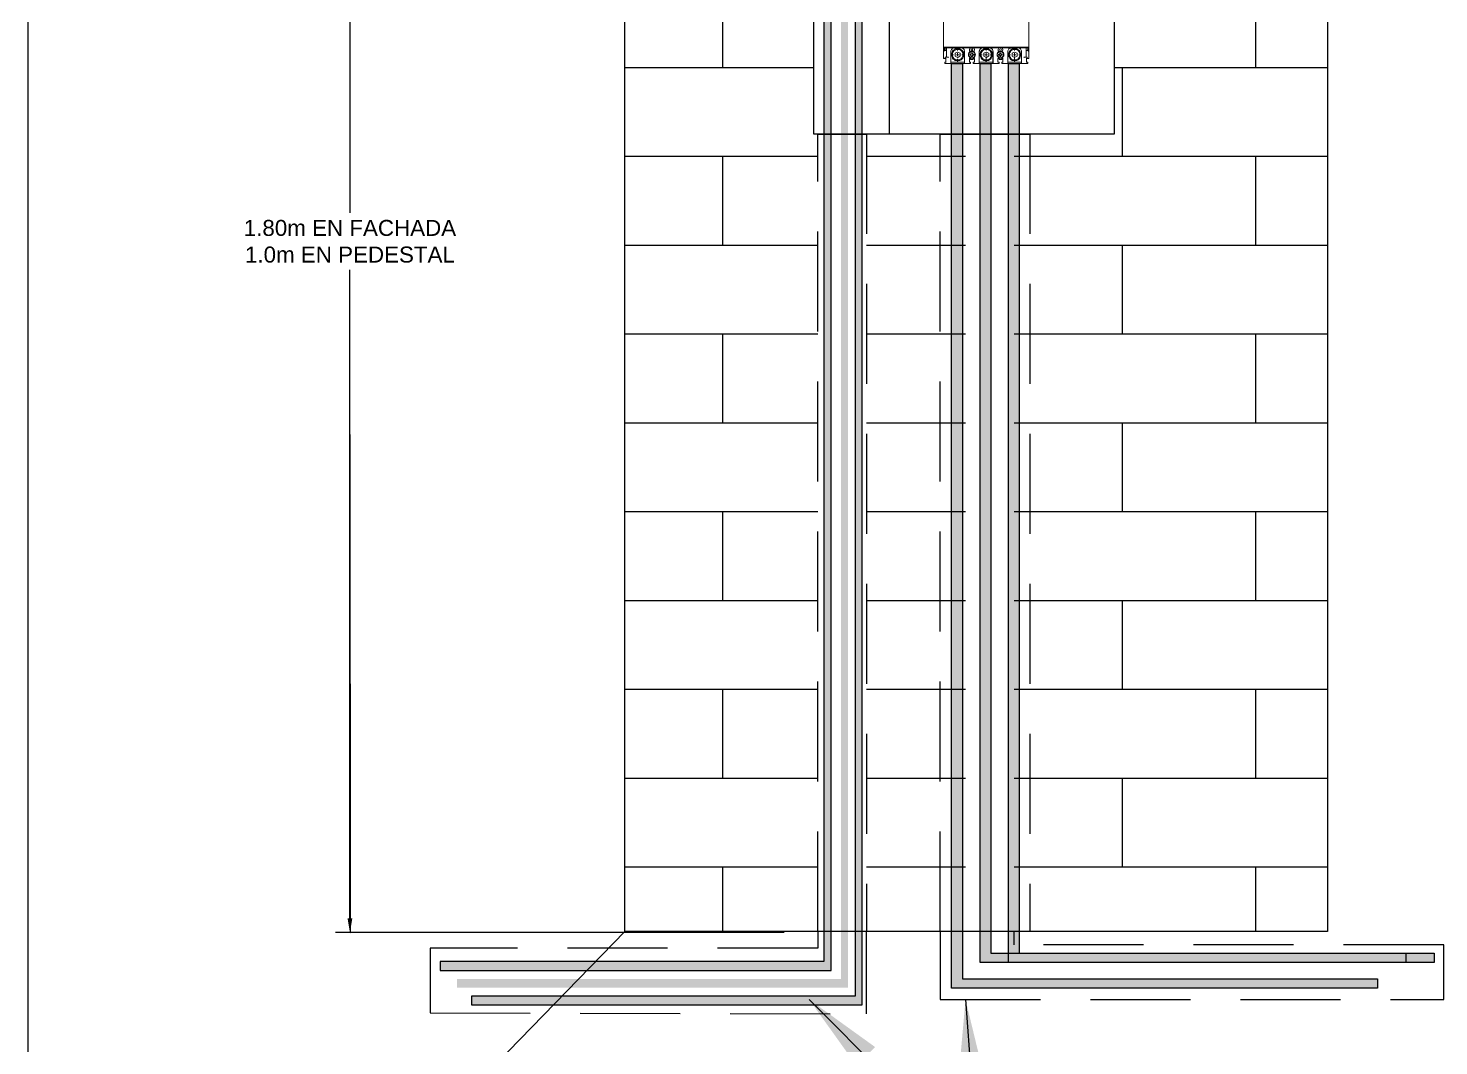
# Model space of a CAD drawing. Header units: metres. Extents: x 227 to 376, y 149 to 264.
# Drawn here: x 256.59 to 274.22, y 166.22 to 178.94 of the extents above; entities that cross this region are included whole.
import ezdxf

# ---------------------------------------------------------------- set-up
doc = ezdxf.new("R2010")
doc.units = ezdxf.units.M
doc.linetypes.add('( Hidden )', pattern=[0.375, 0.25, -0.125])
doc.linetypes.add('CONTINUA', pattern=[0])
doc.layers.get('Defpoints').update_dxf_attribs({"color": 1})
doc.layers.add('Acometida', color=5, linetype='Continuous')
doc.layers.add('Plano Arq', color=253, linetype='Continuous')
for name, color, linetype, lineweight in [('Cotas', 255, 'Continuous', 25), ('Equipos', 20, 'Continuous', 13), ('Esquemas', 7, 'Continuous', 25), ('textos', 7, 'Continuous', 13)]:
    doc.layers.add(name, color=color, linetype=linetype, lineweight=lineweight)
doc.styles.add('0.2', font='', dxfattribs={"height": 0.2})
doc.styles.get("Standard").update_dxf_attribs({"font": '', "height": 0.1})
doc.styles.get('0.2').set_extended_font_data('@Arial Unicode MS')
doc.styles.get('Standard').set_extended_font_data('@Arial Unicode MS')
doc.dimstyles.get("Standard").update_dxf_attribs({"dimtxt": 0.1, "dimasz": 0.18, "dimexe": 0.18, "dimexo": 0.0625, "dimgap": 0.09, "dimtad": 0, "dimtih": 1, "dimtoh": 1, "dimzin": 0, "dimdsep": 46, "dimtxsty": 'Standard', "dimcen": 0.09, "dimclrd": 256, "dimclre": 256, "dimadec": 0, "dimazin": 0, "dimtfac": 1, "dimtofl": 0, "dimtmove": 0, "dimatfit": 3, "dimfxl": 1, "dimtolj": 1, "dimtzin": 0, "dimarcsym": 0})

# ---------------------------------------------------------------- blocks, each defined once
blk = doc.blocks.new('*D34')
at = {"layer": 'Cotas', "lineweight": -2, "transparency": 16777216}
for p, q in [((267.55, 184.92), (260.431, 184.92)), ((260.611, 184.74), (260.611, 176.635)), ((260.611, 167.817), (260.611, 175.922)), ((265.976, 167.637), (260.431, 167.637))]:
    blk.add_line(p, q, dxfattribs=at)
at = {"layer": 'Cotas', "transparency": 16777216}
for points in [[(260.581, 184.74), (260.641, 184.74), (260.611, 184.92)], [(260.581, 167.817), (260.641, 167.817), (260.611, 167.637)]]:
    blk.add_solid(points, dxfattribs=at)
at = {"layer": 'Defpoints', "color": 0, "transparency": 16777216}
for p in [(267.613, 184.92), (260.611, 167.637), (266.039, 167.637)]:
    blk.add_point(p, dxfattribs=at)
at = {"layer": 'Cotas', "color": 0, "transparency": 16777216, "insert": (260.611, 176.278), "char_height": 0.2, "attachment_point": 5, "style": '0.2', "bg_fill": 3, "box_fill_scale": 1.1, "bg_fill_color": 256, "bg_fill_true_color": 13158600, "bg_fill_transparency": 0}
blk.add_mtext('\\A1;1.80m EN FACHADA\\P1.0m EN PEDESTAL', dxfattribs=at)

msp = doc.modelspace()

# ---------------------------------------------------------------- hatches: boundary and pattern name
at = {"layer": 'Acometida'}
h = msp.add_hatch(color=256, dxfattribs=at)
h.dxf.hatch_style = 1
h.paths.add_polyline_path([(267.808, 182.899), (267.734, 182.899), (267.759, 182.681), (266.536, 182.681), (266.536, 177.62), (266.624, 177.62), (266.624, 182.58), (267.808, 182.58)])
h.paths.add_polyline_path([(266.624, 177.62), (266.536, 177.62), (266.536, 167.274), (261.739, 167.274), (261.739, 167.164), (266.624, 167.164)])
at = {"layer": 'Acometida', "ltscale": 0.02}
h = msp.add_hatch(color=256, dxfattribs=at)
h.dxf.hatch_style = 1
h.paths.add_polyline_path([(268.053, 182.444), (268.053, 182.874), (267.979, 182.873), (267.979, 182.251), (266.926, 182.25), (266.926, 177.62), (267.014, 177.62), (267.014, 182.149), (268.053, 182.149)])
at = {"layer": 'Acometida'}
h = msp.add_hatch(color=256, dxfattribs=at)
h.dxf.hatch_style = 1
h.paths.add_polyline_path([(267.923, 182.657), (267.848, 182.657), (267.848, 182.464), (266.748, 182.464), (266.748, 177.403), (266.836, 177.403), (266.836, 182.363), (267.924, 182.363)])
h.paths.add_polyline_path([(266.836, 177.403), (266.748, 177.403), (266.748, 167.057), (261.951, 167.057), (261.951, 166.947), (266.836, 166.947)])
at = {"layer": 'Acometida', "ltscale": 0.02}
h = msp.add_hatch(color=256, dxfattribs=at)
h.dxf.hatch_style = 1
h.paths.add_polyline_path([(267.014, 177.62), (266.926, 177.62), (266.926, 166.843), (262.129, 166.843), (262.129, 166.733), (267.014, 166.733)])
h.paths.add_polyline_path([(270.236, 179.149), (273.236, 179.149), (273.236, 180.576), (270.236, 180.576)], flags=9)
at = {"layer": 'Acometida'}
h = msp.add_hatch(color=256, dxfattribs=at)
h.dxf.hatch_style = 1
h.paths.add_polyline_path([(273.456, 167.059), (268.268, 167.059), (268.268, 167.651), (268.134, 167.651), (268.134, 166.942), (273.456, 166.942)])
h.paths.add_polyline_path([(273.812, 167.379), (268.624, 167.379), (268.624, 167.651), (268.49, 167.651), (268.49, 167.264), (273.812, 167.264)])
h.paths.add_polyline_path([(268.624, 178.497), (268.493, 178.5), (268.49, 178.5), (268.49, 177.62), (268.624, 177.62)])
h.paths.add_polyline_path([(268.268, 178.497), (268.137, 178.5), (268.134, 178.5), (268.134, 178.258), (268.134, 177.62), (268.268, 177.62)])
at = {"layer": 'Acometida', "ltscale": 0.02}
h = msp.add_hatch(color=256, dxfattribs=at)
h.dxf.hatch_style = 1
h.paths.add_polyline_path([(268.977, 178.497), (268.845, 178.5), (268.842, 178.5), (268.842, 177.62), (268.914, 177.62), (268.977, 177.62)])
at = {"layer": 'Acometida', "linetype": 'CONTINUA'}
h = msp.add_hatch(color=256, dxfattribs=at)
h.dxf.hatch_style = 1
h.paths.add_polyline_path([(268.268, 177.62), (268.134, 177.62), (268.134, 167.651), (268.268, 167.651)])
h.paths.add_polyline_path([(268.624, 177.62), (268.49, 177.62), (268.49, 167.651), (268.624, 167.651)])
h.paths.add_polyline_path([(268.268, 167.651), (268.134, 167.651), (268.134, 166.942), (268.49, 166.942), (268.49, 167.059), (268.268, 167.059)])
h = msp.add_hatch(color=256, dxfattribs=at)
h.dxf.hatch_style = 1
h.paths.add_polyline_path([(268.842, 167.651), (268.914, 167.651), (268.914, 177.62), (268.842, 177.62)], flags=17)
h.paths.add_polyline_path([(268.977, 177.62), (268.914, 177.62), (268.914, 167.651), (268.842, 167.651), (268.842, 167.379), (268.977, 167.379)])
at = {"layer": 'Acometida', "ltscale": 0.02}
h = msp.add_hatch(color=256, dxfattribs=at)
h.dxf.hatch_style = 1
h.paths.add_polyline_path([(273.809, 167.379), (273.809, 167.264), (274.164, 167.264), (274.164, 167.379)])
at = {"layer": 'Plano Arq'}
h = msp.add_hatch(dxfattribs=at)
h.set_pattern_fill('AR-BRSTD', color=256, scale=0.016393)
h.set_pattern_definition([(360, (-282.6848, -344.5863), (5e-16, 1.1104852), []), (90, (-282.6848, -344.5863), (-1.6655196, 1.110485), [1.110485, -1.110485])])
h.paths.add_polyline_path([(270.161, 177.62), (266.407, 177.62), (266.407, 186.636), (270.161, 186.636)], flags=16)
edge = h.paths.add_edge_path(flags=0)
edge.add_line((268.563, 184.386), (268.106, 184.386))
edge.add_arc((268.106, 184.714), 0.328, 180, 270, ccw=False)
edge.add_line((267.778, 184.714), (267.778, 185.126))
edge.add_arc((268.106, 185.126), 0.328, 90, 180, ccw=False)
edge.add_line((268.106, 185.454), (268.563, 185.454))
edge.add_arc((268.563, 185.126), 0.328, 0, 90, ccw=False)
edge.add_line((268.891, 185.126), (268.891, 184.714))
edge.add_arc((268.563, 184.714), 0.328, 270, 360, ccw=False)
h.paths.add_polyline_path([(272.829, 188.954), (264.046, 188.954), (264.046, 167.651), (266.457, 167.651), (266.457, 177.62), (267.067, 177.62), (267.067, 167.651), (268.304, 167.651), (268.304, 177.62), (268.914, 177.62), (268.914, 167.651), (272.829, 167.651)])

# ---------------------------------------------------------------- linework, layer by layer
at = {"layer": 'Acometida', "linetype": 'CONTINUA'}
for p, q in [((266.926, 182.251), (266.926, 177.62)), ((267.014, 177.62), (267.014, 182.149))]:
    msp.add_line(p, q, dxfattribs=at)
at = {"layer": 'Acometida'}
for points in [[(267.76, 182.874), (267.759, 182.681), (266.536, 182.681), (266.536, 167.274), (261.739, 167.274), (261.739, 167.164), (266.624, 167.164), (266.624, 182.58), (267.808, 182.58), (267.808, 182.899)], [(267.978, 182.443), (267.979, 182.251), (266.926, 182.25), (266.926, 166.843), (262.129, 166.843), (262.129, 166.733), (267.014, 166.733), (267.014, 182.149), (268.053, 182.149), (268.053, 182.444)], [(268.131, 178.5), (268.265, 178.497), (268.265, 167.059), (273.453, 167.059), (273.453, 166.942), (268.131, 166.942), (268.131, 178.5)], [(268.487, 178.5), (268.621, 178.497), (268.621, 167.379), (273.809, 167.379), (273.809, 167.264), (268.487, 167.264), (268.487, 178.5)], [(268.842, 178.5), (268.977, 178.497), (268.977, 167.379), (274.164, 167.379), (274.164, 167.264), (268.842, 167.264), (268.842, 178.5)]]:
    msp.add_lwpolyline(points, dxfattribs=at)
at = {"layer": 'Acometida', "linetype": '( Hidden )', "ltscale": 5}
for points in [[(266.457, 177.62), (267.067, 177.62), (267.067, 167.651), (266.457, 167.651)], [(267.99, 177.62), (269.108, 177.62), (269.108, 167.651), (267.99, 167.651)]]:
    msp.add_lwpolyline(points, close=True, dxfattribs=at)
for points in [[(266.457, 167.651), (266.457, 167.444), (261.615, 167.444), (261.615, 166.634), (267.067, 166.62), (267.067, 167.651)], [(267.99, 167.651), (267.99, 166.799), (274.281, 166.799), (274.281, 167.485), (268.914, 167.485), (268.914, 167.651)]]:
    msp.add_lwpolyline(points, dxfattribs=at)
at = {"layer": 'Cotas'}
for p, q in [((260.611, 173.864), (260.614, 167.634)), ((266.039, 167.637), (260.613, 167.635))]:
    msp.add_line(p, q, dxfattribs=at)
at = {"layer": 'Equipos', "linetype": 'Continuous', "lineweight": 0}
for p, q in [((269.096, 178.707), (269.096, 179.964)), ((268.029, 178.707), (268.029, 179.819)), ((269.096, 178.932), (269.096, 178.562)), ((268.04, 178.707), (268.029, 178.707)), ((268.029, 178.707), (268.029, 178.562)), ((268.034, 178.707), (268.034, 178.653)), ((268.034, 178.653), (268.037, 178.658)), ((268.037, 178.707), (268.037, 178.699)), ((268.739, 178.699), (268.037, 178.699)), ((268.037, 178.658), (268.042, 178.664)), ((268.04, 178.707), (268.739, 178.707)), ((268.042, 178.661), (268.042, 178.699)), ((268.066, 178.664), (268.042, 178.664)), ((268.045, 178.674), (268.045, 178.699)), ((268.045, 178.674), (268.045, 178.664)), ((268.061, 178.674), (268.061, 178.699)), ((268.061, 178.674), (268.061, 178.664)), ((268.066, 178.699), (268.066, 178.581)), ((268.12, 178.648), (268.123, 178.658)), ((268.12, 178.648), (268.12, 178.5)), ((268.123, 178.658), (268.125, 178.666)), ((268.155, 178.61), (268.123, 178.61)), ((268.125, 178.666), (268.128, 178.677)), ((268.128, 178.677), (268.136, 178.683)), ((268.131, 178.621), (268.134, 178.626)), ((268.131, 178.613), (268.131, 178.621)), ((268.131, 178.605), (268.131, 178.613)), ((268.134, 178.597), (268.131, 178.605)), ((268.134, 178.626), (268.136, 178.642)), ((268.136, 178.583), (268.134, 178.597)), ((268.136, 178.683), (268.144, 178.691)), ((268.136, 178.642), (268.144, 178.656)), ((268.142, 178.626), (268.147, 178.637)), ((268.142, 178.613), (268.142, 178.626)), ((268.142, 178.599), (268.142, 178.613)), ((268.147, 178.586), (268.142, 178.599)), ((268.144, 178.691), (268.152, 178.693)), ((268.144, 178.656), (268.152, 178.666)), ((268.147, 178.637), (268.152, 178.648)), ((268.152, 178.693), (268.16, 178.696)), ((268.152, 178.666), (268.166, 178.674)), ((268.152, 178.648), (268.16, 178.658)), ((268.16, 178.696), (268.171, 178.699)), ((268.16, 178.658), (268.171, 178.666)), ((268.166, 178.674), (268.176, 178.683)), ((268.171, 178.666), (268.182, 178.672)), ((268.176, 178.683), (268.192, 178.685)), ((268.206, 178.645), (268.176, 178.629)), ((268.176, 178.629), (268.176, 178.594)), ((268.176, 178.594), (268.206, 178.575)), ((268.182, 178.672), (268.192, 178.677)), ((268.225, 178.61), (268.19, 178.61)), ((268.192, 178.685), (268.201, 178.688)), ((268.192, 178.677), (268.206, 178.677)), ((268.201, 178.688), (268.206, 178.688)), ((268.206, 178.664), (268.206, 178.699)), ((268.206, 178.688), (268.214, 178.688)), ((268.206, 178.677), (268.219, 178.677)), ((268.209, 178.645), (268.206, 178.645)), ((268.206, 178.629), (268.206, 178.594)), ((268.235, 178.629), (268.209, 178.645)), ((268.209, 178.575), (268.235, 178.594)), ((268.214, 178.688), (268.222, 178.685)), ((268.219, 178.677), (268.233, 178.672)), ((268.222, 178.685), (268.235, 178.683)), ((268.233, 178.672), (268.243, 178.666)), ((268.235, 178.683), (268.249, 178.674)), ((268.238, 178.629), (268.235, 178.629)), ((268.235, 178.594), (268.238, 178.594)), ((268.238, 178.594), (268.238, 178.629)), ((268.243, 178.699), (268.254, 178.696)), ((268.243, 178.666), (268.254, 178.658)), ((268.249, 178.674), (268.26, 178.666)), ((268.254, 178.696), (268.262, 178.693)), ((268.254, 178.658), (268.262, 178.648)), ((268.26, 178.666), (268.27, 178.656)), ((268.26, 178.61), (268.294, 178.61)), ((268.262, 178.693), (268.27, 178.691)), ((268.262, 178.648), (268.268, 178.637)), ((268.268, 178.637), (268.273, 178.626)), ((268.273, 178.599), (268.268, 178.586)), ((268.27, 178.691), (268.278, 178.683)), ((268.27, 178.656), (268.278, 178.642)), ((268.273, 178.626), (268.273, 178.613)), ((268.273, 178.613), (268.273, 178.599)), ((268.278, 178.683), (268.286, 178.677)), ((268.278, 178.642), (268.281, 178.626)), ((268.281, 178.597), (268.278, 178.583)), ((268.281, 178.626), (268.284, 178.621)), ((268.284, 178.605), (268.281, 178.597)), ((268.284, 178.621), (268.284, 178.613)), ((268.284, 178.613), (268.284, 178.605)), ((268.286, 178.677), (268.289, 178.666)), ((268.289, 178.666), (268.292, 178.658)), ((268.292, 178.658), (268.294, 178.648)), ((268.294, 178.648), (268.294, 178.5)), ((268.343, 178.624), (268.348, 178.634)), ((268.343, 178.613), (268.343, 178.624)), ((268.343, 178.599), (268.343, 178.613)), ((268.351, 178.589), (268.343, 178.599)), ((268.345, 178.613), (268.348, 178.621)), ((268.348, 178.605), (268.345, 178.613)), ((268.348, 178.634), (268.356, 178.642)), ((268.348, 178.626), (268.353, 178.634)), ((268.348, 178.621), (268.348, 178.626)), ((268.348, 178.597), (268.348, 178.605)), ((268.353, 178.591), (268.348, 178.597)), ((268.353, 178.634), (268.359, 178.64)), ((268.356, 178.68), (268.359, 178.688)), ((268.356, 178.672), (268.356, 178.68)), ((268.356, 178.661), (268.356, 178.672)), ((268.364, 178.65), (268.356, 178.661)), ((268.356, 178.642), (268.364, 178.65)), ((268.359, 178.688), (268.361, 178.693)), ((268.359, 178.64), (268.364, 178.645)), ((268.361, 178.693), (268.369, 178.699)), ((268.361, 178.65), (268.364, 178.65)), ((268.361, 178.618), (268.377, 178.618)), ((268.361, 178.605), (268.361, 178.618)), ((268.361, 178.605), (268.377, 178.605)), ((268.364, 178.65), (268.375, 178.653)), ((268.364, 178.645), (268.369, 178.648)), ((268.369, 178.648), (268.377, 178.65)), ((268.375, 178.672), (268.377, 178.68)), ((268.377, 178.664), (268.375, 178.672)), ((268.375, 178.653), (268.386, 178.656)), ((268.377, 178.68), (268.386, 178.685)), ((268.386, 178.661), (268.377, 178.664)), ((268.377, 178.65), (268.386, 178.65)), ((268.377, 178.634), (268.391, 178.634)), ((268.377, 178.618), (268.377, 178.634)), ((268.377, 178.589), (268.377, 178.605)), ((268.396, 178.707), (268.386, 178.707)), ((268.386, 178.685), (268.394, 178.68)), ((268.394, 178.664), (268.386, 178.661)), ((268.386, 178.656), (268.396, 178.653)), ((268.386, 178.65), (268.394, 178.65)), ((268.391, 178.618), (268.391, 178.634)), ((268.391, 178.618), (268.407, 178.618)), ((268.391, 178.589), (268.391, 178.605)), ((268.391, 178.605), (268.407, 178.605)), ((268.394, 178.707), (268.394, 178.699)), ((269.096, 178.699), (268.394, 178.699)), ((268.394, 178.68), (268.396, 178.672)), ((268.396, 178.672), (268.394, 178.664)), ((268.394, 178.65), (268.402, 178.648)), ((268.396, 178.707), (269.096, 178.707)), ((268.396, 178.653), (268.404, 178.65)), ((268.402, 178.699), (268.407, 178.693)), ((268.402, 178.648), (268.407, 178.645)), ((268.412, 178.661), (268.404, 178.65)), ((268.404, 178.65), (268.415, 178.642)), ((268.407, 178.693), (268.412, 178.688)), ((268.407, 178.645), (268.412, 178.64)), ((268.407, 178.605), (268.407, 178.618)), ((268.412, 178.688), (268.415, 178.68)), ((268.415, 178.672), (268.412, 178.661)), ((268.412, 178.64), (268.418, 178.634)), ((268.415, 178.68), (268.415, 178.672)), ((268.415, 178.642), (268.423, 178.634)), ((268.418, 178.634), (268.42, 178.626)), ((268.42, 178.597), (268.418, 178.591)), ((268.42, 178.626), (268.423, 178.621)), ((268.423, 178.605), (268.42, 178.597)), ((268.426, 178.599), (268.42, 178.589)), ((268.423, 178.634), (268.426, 178.624)), ((268.423, 178.621), (268.423, 178.613)), ((268.423, 178.613), (268.423, 178.605)), ((268.426, 178.624), (268.428, 178.613)), ((268.428, 178.613), (268.426, 178.599)), ((268.477, 178.658), (268.479, 178.666)), ((268.477, 178.648), (268.477, 178.658)), ((268.477, 178.648), (268.479, 178.658)), ((268.477, 178.648), (268.477, 178.5)), ((268.477, 178.648), (268.477, 178.5)), ((268.512, 178.61), (268.477, 178.61)), ((268.479, 178.666), (268.485, 178.677)), ((268.479, 178.658), (268.482, 178.666)), ((268.512, 178.61), (268.479, 178.61)), ((268.482, 178.666), (268.485, 178.677)), ((268.485, 178.677), (268.49, 178.683)), ((268.485, 178.677), (268.493, 178.683)), ((268.487, 178.626), (268.493, 178.642)), ((268.487, 178.621), (268.487, 178.626)), ((268.487, 178.621), (268.49, 178.626)), ((268.487, 178.613), (268.487, 178.621)), ((268.487, 178.613), (268.487, 178.621)), ((268.487, 178.605), (268.487, 178.613)), ((268.487, 178.605), (268.487, 178.613)), ((268.487, 178.597), (268.487, 178.605)), ((268.49, 178.597), (268.487, 178.605)), ((268.493, 178.583), (268.487, 178.597)), ((268.49, 178.683), (268.498, 178.691)), ((268.49, 178.626), (268.493, 178.642)), ((268.493, 178.583), (268.49, 178.597)), ((268.493, 178.683), (268.501, 178.691)), ((268.493, 178.642), (268.501, 178.656)), ((268.493, 178.642), (268.501, 178.656)), ((268.495, 178.613), (268.498, 178.626)), ((268.498, 178.599), (268.495, 178.613)), ((268.498, 178.691), (268.509, 178.693)), ((268.498, 178.626), (268.501, 178.637)), ((268.498, 178.626), (268.503, 178.637)), ((268.498, 178.613), (268.498, 178.626)), ((268.498, 178.599), (268.498, 178.613)), ((268.501, 178.586), (268.498, 178.599)), ((268.503, 178.586), (268.498, 178.599)), ((268.501, 178.691), (268.509, 178.693)), ((268.501, 178.656), (268.509, 178.666)), ((268.501, 178.656), (268.509, 178.666)), ((268.501, 178.637), (268.509, 178.648)), ((268.503, 178.637), (268.509, 178.648)), ((268.509, 178.693), (268.517, 178.696)), ((268.509, 178.693), (268.517, 178.696)), ((268.509, 178.666), (268.52, 178.674)), ((268.509, 178.666), (268.522, 178.674)), ((268.509, 178.648), (268.517, 178.658)), ((268.509, 178.648), (268.517, 178.658)), ((268.517, 178.696), (268.528, 178.699)), ((268.517, 178.696), (268.528, 178.699)), ((268.517, 178.658), (268.525, 178.666)), ((268.517, 178.658), (268.528, 178.666)), ((268.52, 178.674), (268.533, 178.683)), ((268.522, 178.674), (268.533, 178.683)), ((268.525, 178.666), (268.538, 178.672)), ((268.528, 178.666), (268.538, 178.672)), ((268.533, 178.683), (268.549, 178.685)), ((268.533, 178.683), (268.549, 178.685)), ((268.562, 178.645), (268.533, 178.629)), ((268.562, 178.645), (268.533, 178.629)), ((268.533, 178.629), (268.533, 178.594)), ((268.533, 178.629), (268.533, 178.594)), ((268.533, 178.594), (268.562, 178.575)), ((268.533, 178.594), (268.562, 178.575)), ((268.538, 178.672), (268.549, 178.677)), ((268.538, 178.672), (268.549, 178.677)), ((268.579, 178.61), (268.546, 178.61)), ((268.581, 178.61), (268.546, 178.61)), ((268.549, 178.685), (268.554, 178.688)), ((268.549, 178.685), (268.557, 178.688)), ((268.549, 178.677), (268.562, 178.677)), ((268.549, 178.677), (268.562, 178.677)), ((268.554, 178.688), (268.562, 178.688)), ((268.557, 178.688), (268.562, 178.688)), ((268.562, 178.664), (268.562, 178.699)), ((268.562, 178.664), (268.562, 178.699)), ((268.562, 178.688), (268.57, 178.688)), ((268.562, 178.688), (268.57, 178.688)), ((268.562, 178.677), (268.576, 178.677)), ((268.562, 178.677), (268.576, 178.677)), ((268.592, 178.629), (268.562, 178.645)), ((268.565, 178.645), (268.562, 178.645)), ((268.562, 178.629), (268.562, 178.594)), ((268.562, 178.629), (268.562, 178.594)), ((268.562, 178.575), (268.592, 178.594)), ((268.592, 178.629), (268.565, 178.645)), ((268.565, 178.575), (268.592, 178.594)), ((268.57, 178.688), (268.579, 178.685)), ((268.57, 178.688), (268.579, 178.685)), ((268.576, 178.677), (268.589, 178.672)), ((268.576, 178.677), (268.589, 178.672)), ((268.579, 178.685), (268.592, 178.683)), ((268.579, 178.685), (268.592, 178.683)), ((268.589, 178.672), (268.6, 178.666)), ((268.589, 178.672), (268.6, 178.666)), ((268.592, 178.683), (268.605, 178.674)), ((268.592, 178.683), (268.605, 178.674)), ((268.595, 178.629), (268.592, 178.629)), ((268.595, 178.629), (268.592, 178.629)), ((268.592, 178.594), (268.595, 178.594)), ((268.592, 178.594), (268.595, 178.594)), ((268.595, 178.594), (268.595, 178.629)), ((268.595, 178.594), (268.595, 178.629)), ((268.597, 178.699), (268.608, 178.696)), ((268.6, 178.699), (268.611, 178.696)), ((268.6, 178.666), (268.611, 178.658)), ((268.6, 178.666), (268.611, 178.658)), ((268.605, 178.674), (268.616, 178.666)), ((268.605, 178.674), (268.616, 178.666)), ((268.608, 178.696), (268.619, 178.693)), ((268.611, 178.696), (268.619, 178.693)), ((268.611, 178.658), (268.619, 178.648)), ((268.611, 178.658), (268.619, 178.648)), ((268.613, 178.61), (268.648, 178.61)), ((268.616, 178.666), (268.627, 178.656)), ((268.616, 178.666), (268.627, 178.656)), ((268.616, 178.61), (268.651, 178.61)), ((268.619, 178.693), (268.627, 178.691)), ((268.619, 178.693), (268.627, 178.691)), ((268.619, 178.648), (268.624, 178.637)), ((268.619, 178.648), (268.624, 178.637)), ((268.624, 178.637), (268.627, 178.626)), ((268.624, 178.637), (268.629, 178.626)), ((268.627, 178.599), (268.624, 178.586)), ((268.629, 178.599), (268.624, 178.586)), ((268.627, 178.691), (268.635, 178.683)), ((268.627, 178.691), (268.635, 178.683)), ((268.627, 178.656), (268.632, 178.642)), ((268.627, 178.656), (268.635, 178.642)), ((268.627, 178.626), (268.629, 178.613)), ((268.629, 178.613), (268.627, 178.599)), ((268.629, 178.626), (268.629, 178.613)), ((268.629, 178.613), (268.629, 178.599)), ((268.632, 178.642), (268.637, 178.626)), ((268.637, 178.597), (268.632, 178.583)), ((268.635, 178.683), (268.64, 178.677)), ((268.635, 178.683), (268.643, 178.677)), ((268.635, 178.642), (268.637, 178.626)), ((268.637, 178.597), (268.635, 178.583)), ((268.637, 178.626), (268.637, 178.621)), ((268.637, 178.626), (268.64, 178.621)), ((268.637, 178.621), (268.64, 178.613)), ((268.64, 178.613), (268.637, 178.605)), ((268.637, 178.605), (268.637, 178.597)), ((268.64, 178.605), (268.637, 178.597)), ((268.64, 178.677), (268.646, 178.666)), ((268.64, 178.621), (268.64, 178.613)), ((268.64, 178.613), (268.64, 178.605)), ((268.643, 178.677), (268.646, 178.666)), ((268.646, 178.666), (268.648, 178.658)), ((268.646, 178.666), (268.648, 178.658)), ((268.648, 178.658), (268.648, 178.648)), ((268.648, 178.658), (268.651, 178.648)), ((268.648, 178.648), (268.648, 178.5)), ((268.651, 178.648), (268.651, 178.5)), ((268.699, 178.624), (268.705, 178.634)), ((268.699, 178.613), (268.699, 178.624)), ((268.699, 178.599), (268.699, 178.613)), ((268.707, 178.589), (268.699, 178.599)), ((268.702, 178.613), (268.705, 178.621)), ((268.705, 178.605), (268.702, 178.613)), ((268.705, 178.634), (268.713, 178.642)), ((268.705, 178.626), (268.71, 178.634)), ((268.705, 178.621), (268.705, 178.626)), ((268.705, 178.597), (268.705, 178.605)), ((268.71, 178.591), (268.705, 178.597)), ((268.71, 178.634), (268.715, 178.64)), ((268.713, 178.68), (268.715, 178.688)), ((268.713, 178.672), (268.713, 178.68)), ((268.713, 178.661), (268.713, 178.672)), ((268.721, 178.65), (268.713, 178.661)), ((268.713, 178.642), (268.721, 178.65)), ((268.715, 178.688), (268.718, 178.693)), ((268.715, 178.64), (268.721, 178.645)), ((268.718, 178.693), (268.726, 178.699)), ((268.718, 178.65), (268.721, 178.65)), ((268.718, 178.618), (268.734, 178.618)), ((268.718, 178.605), (268.718, 178.618)), ((268.718, 178.605), (268.734, 178.605)), ((268.721, 178.65), (268.731, 178.653)), ((268.721, 178.645), (268.726, 178.648)), ((268.726, 178.648), (268.734, 178.65)), ((268.731, 178.672), (268.734, 178.68)), ((268.734, 178.664), (268.731, 178.672)), ((268.731, 178.653), (268.742, 178.656)), ((268.734, 178.68), (268.742, 178.685)), ((268.742, 178.661), (268.734, 178.664)), ((268.734, 178.65), (268.742, 178.65)), ((268.734, 178.634), (268.747, 178.634)), ((268.734, 178.618), (268.734, 178.634)), ((268.734, 178.589), (268.734, 178.605)), ((268.742, 178.685), (268.75, 178.68)), ((268.75, 178.664), (268.742, 178.661)), ((268.742, 178.656), (268.753, 178.653)), ((268.742, 178.65), (268.75, 178.65)), ((268.747, 178.618), (268.747, 178.634)), ((268.747, 178.618), (268.763, 178.618)), ((268.747, 178.589), (268.747, 178.605)), ((268.747, 178.605), (268.763, 178.605)), ((268.75, 178.68), (268.753, 178.672)), ((268.753, 178.672), (268.75, 178.664)), ((268.75, 178.65), (268.758, 178.648)), ((268.753, 178.653), (268.761, 178.65)), ((268.758, 178.699), (268.763, 178.693)), ((268.758, 178.648), (268.763, 178.645)), ((268.769, 178.661), (268.761, 178.65)), ((268.761, 178.65), (268.766, 178.65)), ((268.761, 178.65), (268.772, 178.642)), ((268.763, 178.693), (268.769, 178.688)), ((268.763, 178.645), (268.769, 178.64)), ((268.763, 178.605), (268.763, 178.618)), ((268.769, 178.688), (268.772, 178.68)), ((268.772, 178.672), (268.769, 178.661)), ((268.769, 178.64), (268.774, 178.634)), ((268.772, 178.68), (268.772, 178.672)), ((268.772, 178.642), (268.78, 178.634)), ((268.774, 178.634), (268.777, 178.626)), ((268.777, 178.597), (268.774, 178.591)), ((268.777, 178.626), (268.78, 178.621)), ((268.78, 178.605), (268.777, 178.597)), ((268.782, 178.599), (268.777, 178.589)), ((268.78, 178.634), (268.782, 178.624)), ((268.78, 178.621), (268.78, 178.613)), ((268.78, 178.613), (268.78, 178.605)), ((268.782, 178.624), (268.785, 178.613)), ((268.785, 178.613), (268.782, 178.599)), ((268.833, 178.658), (268.836, 178.666)), ((268.833, 178.648), (268.833, 178.658)), ((268.833, 178.648), (268.833, 178.5)), ((268.868, 178.61), (268.833, 178.61)), ((268.836, 178.666), (268.841, 178.677)), ((268.841, 178.677), (268.847, 178.683)), ((268.844, 178.626), (268.849, 178.642)), ((268.844, 178.621), (268.844, 178.626)), ((268.844, 178.613), (268.844, 178.621)), ((268.844, 178.605), (268.844, 178.613)), ((268.844, 178.597), (268.844, 178.605)), ((268.849, 178.583), (268.844, 178.597)), ((268.847, 178.683), (268.855, 178.691)), ((268.849, 178.642), (268.857, 178.656)), ((268.852, 178.613), (268.855, 178.626)), ((268.855, 178.599), (268.852, 178.613)), ((268.855, 178.691), (268.865, 178.693)), ((268.855, 178.626), (268.857, 178.637)), ((268.857, 178.586), (268.855, 178.599)), ((268.857, 178.656), (268.865, 178.666)), ((268.857, 178.637), (268.865, 178.648)), ((268.865, 178.693), (268.873, 178.696)), ((268.865, 178.666), (268.876, 178.674)), ((268.865, 178.648), (268.873, 178.658)), ((268.873, 178.696), (268.884, 178.699)), ((268.873, 178.658), (268.881, 178.666)), ((268.876, 178.674), (268.889, 178.683)), ((268.881, 178.666), (268.895, 178.672)), ((268.889, 178.683), (268.906, 178.685)), ((268.919, 178.645), (268.889, 178.629)), ((268.889, 178.629), (268.889, 178.594)), ((268.889, 178.594), (268.919, 178.575)), ((268.895, 178.672), (268.906, 178.677)), ((268.935, 178.61), (268.903, 178.61)), ((268.906, 178.685), (268.911, 178.688)), ((268.906, 178.677), (268.919, 178.677)), ((268.911, 178.688), (268.919, 178.688)), ((268.919, 178.664), (268.919, 178.699)), ((268.919, 178.688), (268.927, 178.688)), ((268.919, 178.677), (268.932, 178.677)), ((268.948, 178.629), (268.919, 178.645)), ((268.919, 178.629), (268.919, 178.594)), ((268.919, 178.575), (268.948, 178.594)), ((268.927, 178.688), (268.935, 178.685)), ((268.932, 178.677), (268.946, 178.672)), ((268.935, 178.685), (268.948, 178.683)), ((268.946, 178.672), (268.957, 178.666)), ((268.948, 178.683), (268.962, 178.674)), ((268.951, 178.629), (268.948, 178.629)), ((268.948, 178.594), (268.951, 178.594)), ((268.951, 178.594), (268.951, 178.629)), ((268.954, 178.699), (268.965, 178.696)), ((268.957, 178.666), (268.967, 178.658)), ((268.962, 178.674), (268.973, 178.666)), ((268.965, 178.696), (268.975, 178.693)), ((268.967, 178.658), (268.975, 178.648)), ((268.97, 178.61), (269.005, 178.61)), ((268.973, 178.666), (268.983, 178.656)), ((268.975, 178.693), (268.983, 178.691)), ((268.975, 178.648), (268.981, 178.637)), ((268.981, 178.637), (268.983, 178.626)), ((268.983, 178.599), (268.981, 178.586)), ((268.983, 178.691), (268.991, 178.683)), ((268.983, 178.656), (268.989, 178.642)), ((268.983, 178.626), (268.986, 178.613)), ((268.986, 178.613), (268.983, 178.599)), ((268.989, 178.642), (268.994, 178.626)), ((268.994, 178.597), (268.989, 178.583)), ((268.991, 178.683), (268.997, 178.677)), ((268.994, 178.626), (268.994, 178.621)), ((268.994, 178.621), (268.997, 178.613)), ((268.997, 178.613), (268.994, 178.605)), ((268.994, 178.605), (268.994, 178.597)), ((268.997, 178.677), (269.002, 178.666)), ((269.002, 178.666), (269.005, 178.658)), ((269.005, 178.658), (269.005, 178.648)), ((269.005, 178.648), (269.005, 178.5)), ((269.061, 178.699), (269.061, 178.581)), ((269.083, 178.664), (269.061, 178.664)), ((269.064, 178.674), (269.064, 178.664)), ((269.08, 178.674), (269.08, 178.664)), ((269.083, 178.661), (269.083, 178.699)), ((269.083, 178.664), (269.088, 178.658)), ((269.088, 178.658), (269.091, 178.653)), ((269.091, 178.707), (269.091, 178.653)), ((269.096, 178.637), (269.096, 178.707)), ((268.029, 178.562), (268.05, 178.562)), ((268.045, 178.562), (268.05, 178.562)), ((268.045, 178.519), (268.045, 178.511)), ((268.045, 178.519), (268.048, 178.516)), ((268.058, 178.519), (268.045, 178.519)), ((268.045, 178.519), (268.058, 178.519)), ((268.045, 178.519), (268.05, 178.519)), ((268.05, 178.519), (268.045, 178.519)), ((268.045, 178.519), (268.045, 178.514)), ((268.045, 178.519), (268.048, 178.516)), ((268.048, 178.503), (268.045, 178.511)), ((268.056, 178.5), (268.048, 178.503)), ((268.05, 178.562), (268.05, 178.581)), ((268.05, 178.581), (268.088, 178.581)), ((268.05, 178.562), (268.058, 178.562)), ((268.053, 178.562), (268.058, 178.562)), ((268.053, 178.519), (268.058, 178.519)), ((268.058, 178.519), (268.053, 178.519)), ((268.053, 178.5), (268.12, 178.5)), ((268.058, 178.562), (268.061, 178.565)), ((268.058, 178.562), (268.058, 178.519)), ((268.058, 178.562), (268.058, 178.546)), ((268.058, 178.562), (268.061, 178.562)), ((268.058, 178.535), (268.058, 178.519)), ((268.061, 178.516), (268.058, 178.519)), ((268.061, 178.519), (268.058, 178.519)), ((268.061, 178.562), (268.061, 178.565)), ((268.061, 178.516), (268.061, 178.519)), ((268.091, 178.581), (268.088, 178.581)), ((268.091, 178.581), (268.091, 178.578)), ((268.12, 178.5), (268.117, 178.503)), ((268.125, 178.516), (268.12, 178.519)), ((268.12, 178.5), (268.294, 178.5)), ((268.125, 178.516), (268.289, 178.516)), ((268.144, 178.57), (268.136, 178.583)), ((268.152, 178.557), (268.144, 178.57)), ((268.152, 178.575), (268.147, 178.586)), ((268.16, 178.565), (268.152, 178.575)), ((268.166, 178.548), (268.152, 178.557)), ((268.171, 178.557), (268.16, 178.565)), ((268.176, 178.54), (268.166, 178.548)), ((268.182, 178.551), (268.171, 178.557)), ((268.192, 178.538), (268.176, 178.54)), ((268.192, 178.546), (268.182, 178.551)), ((268.206, 178.546), (268.192, 178.546)), ((268.201, 178.535), (268.192, 178.538)), ((268.206, 178.535), (268.201, 178.535)), ((268.206, 178.575), (268.209, 178.575)), ((268.206, 178.559), (268.206, 178.527)), ((268.219, 178.546), (268.206, 178.546)), ((268.214, 178.535), (268.206, 178.535)), ((268.222, 178.538), (268.214, 178.535)), ((268.233, 178.551), (268.219, 178.546)), ((268.235, 178.54), (268.222, 178.538)), ((268.243, 178.557), (268.233, 178.551)), ((268.249, 178.548), (268.235, 178.54)), ((268.254, 178.565), (268.243, 178.557)), ((268.26, 178.557), (268.249, 178.548)), ((268.262, 178.575), (268.254, 178.565)), ((268.27, 178.57), (268.26, 178.557)), ((268.268, 178.586), (268.262, 178.575)), ((268.278, 178.583), (268.27, 178.57)), ((268.289, 178.516), (268.294, 178.519)), ((268.294, 178.5), (268.297, 178.503)), ((268.294, 178.5), (268.369, 178.5)), ((268.359, 178.578), (268.351, 178.589)), ((268.351, 178.565), (268.353, 178.562)), ((268.351, 178.516), (268.353, 178.519)), ((268.359, 178.583), (268.353, 178.591)), ((268.353, 178.562), (268.369, 178.562)), ((268.353, 178.562), (268.353, 178.519)), ((268.353, 178.519), (268.353, 178.562)), ((268.369, 178.519), (268.353, 178.519)), ((268.369, 178.519), (268.353, 178.519)), ((268.364, 178.581), (268.359, 178.583)), ((268.369, 178.573), (268.359, 178.578)), ((268.369, 178.575), (268.364, 178.581)), ((268.367, 178.57), (268.369, 178.57)), ((268.369, 178.562), (268.367, 178.565)), ((268.367, 178.516), (268.369, 178.519)), ((268.369, 178.5), (268.367, 178.503)), ((268.377, 178.573), (268.369, 178.575)), ((268.377, 178.57), (268.369, 178.573)), ((268.369, 178.57), (268.369, 178.562)), ((268.369, 178.551), (268.369, 178.562)), ((268.369, 178.551), (268.386, 178.551)), ((268.369, 178.5), (268.369, 178.519)), ((268.369, 178.5), (268.369, 178.519)), ((268.377, 178.589), (268.391, 178.589)), ((268.386, 178.573), (268.377, 178.573)), ((268.386, 178.57), (268.377, 178.57)), ((268.394, 178.573), (268.386, 178.573)), ((268.394, 178.57), (268.386, 178.57)), ((268.402, 178.551), (268.386, 178.551)), ((268.402, 178.575), (268.394, 178.573)), ((268.402, 178.573), (268.394, 178.57)), ((268.407, 178.581), (268.402, 178.575)), ((268.412, 178.578), (268.402, 178.573)), ((268.402, 178.57), (268.402, 178.562)), ((268.402, 178.562), (268.402, 178.565)), ((268.402, 178.562), (268.415, 178.562)), ((268.402, 178.551), (268.402, 178.562)), ((268.402, 178.562), (268.402, 178.551)), ((268.402, 178.519), (268.402, 178.5)), ((268.402, 178.519), (268.402, 178.516)), ((268.415, 178.519), (268.402, 178.519)), ((268.402, 178.519), (268.415, 178.519)), ((268.402, 178.519), (268.402, 178.511)), ((268.402, 178.519), (268.404, 178.516)), ((268.415, 178.519), (268.402, 178.519)), ((268.402, 178.519), (268.415, 178.519)), ((268.402, 178.519), (268.407, 178.519)), ((268.407, 178.519), (268.402, 178.519)), ((268.402, 178.519), (268.402, 178.514)), ((268.402, 178.519), (268.404, 178.516)), ((268.404, 178.503), (268.402, 178.511)), ((268.402, 178.5), (268.402, 178.503)), ((268.402, 178.5), (268.477, 178.5)), ((268.412, 178.5), (268.404, 178.503)), ((268.412, 178.583), (268.407, 178.581)), ((268.407, 178.562), (268.415, 178.562)), ((268.41, 178.562), (268.415, 178.562)), ((268.41, 178.519), (268.415, 178.519)), ((268.415, 178.519), (268.41, 178.519)), ((268.41, 178.5), (268.477, 178.5)), ((268.418, 178.591), (268.412, 178.583)), ((268.42, 178.589), (268.412, 178.578)), ((268.415, 178.562), (268.418, 178.565)), ((268.415, 178.562), (268.418, 178.565)), ((268.415, 178.562), (268.415, 178.519)), ((268.415, 178.562), (268.415, 178.519)), ((268.415, 178.562), (268.415, 178.546)), ((268.415, 178.562), (268.418, 178.562)), ((268.415, 178.535), (268.415, 178.519)), ((268.415, 178.519), (268.418, 178.516)), ((268.418, 178.516), (268.415, 178.519)), ((268.418, 178.519), (268.415, 178.519)), ((268.418, 178.562), (268.418, 178.565)), ((268.418, 178.516), (268.418, 178.519)), ((268.477, 178.5), (268.474, 178.503)), ((268.477, 178.5), (268.474, 178.503)), ((268.482, 178.516), (268.477, 178.519)), ((268.482, 178.516), (268.477, 178.519)), ((268.477, 178.5), (268.648, 178.5)), ((268.477, 178.5), (268.651, 178.5)), ((268.482, 178.516), (268.643, 178.516)), ((268.482, 178.516), (268.646, 178.516)), ((268.501, 178.57), (268.493, 178.583)), ((268.501, 178.57), (268.493, 178.583)), ((268.509, 178.575), (268.501, 178.586)), ((268.509, 178.557), (268.501, 178.57)), ((268.509, 178.557), (268.501, 178.57)), ((268.509, 178.575), (268.503, 178.586)), ((268.517, 178.565), (268.509, 178.575)), ((268.517, 178.565), (268.509, 178.575)), ((268.52, 178.548), (268.509, 178.557)), ((268.522, 178.548), (268.509, 178.557)), ((268.525, 178.557), (268.517, 178.565)), ((268.528, 178.557), (268.517, 178.565)), ((268.533, 178.54), (268.52, 178.548)), ((268.533, 178.54), (268.522, 178.548)), ((268.538, 178.551), (268.525, 178.557)), ((268.538, 178.551), (268.528, 178.557)), ((268.549, 178.538), (268.533, 178.54)), ((268.549, 178.538), (268.533, 178.54)), ((268.549, 178.546), (268.538, 178.551)), ((268.549, 178.546), (268.538, 178.551)), ((268.562, 178.546), (268.549, 178.546)), ((268.562, 178.546), (268.549, 178.546)), ((268.554, 178.535), (268.549, 178.538)), ((268.557, 178.535), (268.549, 178.538)), ((268.562, 178.535), (268.554, 178.535)), ((268.562, 178.535), (268.557, 178.535)), ((268.562, 178.583), (268.562, 178.548)), ((268.562, 178.575), (268.565, 178.575)), ((268.562, 178.559), (268.562, 178.527)), ((268.562, 178.559), (268.562, 178.527)), ((268.576, 178.546), (268.562, 178.546)), ((268.576, 178.546), (268.562, 178.546)), ((268.57, 178.535), (268.562, 178.535)), ((268.57, 178.535), (268.562, 178.535)), ((268.579, 178.538), (268.57, 178.535)), ((268.579, 178.538), (268.57, 178.535)), ((268.589, 178.551), (268.576, 178.546)), ((268.589, 178.551), (268.576, 178.546)), ((268.592, 178.54), (268.579, 178.538)), ((268.592, 178.54), (268.579, 178.538)), ((268.6, 178.557), (268.589, 178.551)), ((268.6, 178.557), (268.589, 178.551)), ((268.605, 178.548), (268.592, 178.54)), ((268.605, 178.548), (268.592, 178.54)), ((268.611, 178.565), (268.6, 178.557)), ((268.611, 178.565), (268.6, 178.557)), ((268.616, 178.557), (268.605, 178.548)), ((268.616, 178.557), (268.605, 178.548)), ((268.619, 178.575), (268.611, 178.565)), ((268.619, 178.575), (268.611, 178.565)), ((268.627, 178.57), (268.616, 178.557)), ((268.627, 178.57), (268.616, 178.557)), ((268.624, 178.586), (268.619, 178.575)), ((268.624, 178.586), (268.619, 178.575)), ((268.632, 178.583), (268.627, 178.57)), ((268.635, 178.583), (268.627, 178.57)), ((268.643, 178.516), (268.648, 178.519)), ((268.646, 178.516), (268.651, 178.519)), ((268.648, 178.5), (268.651, 178.503)), ((268.648, 178.5), (268.726, 178.5)), ((268.651, 178.5), (268.654, 178.503)), ((268.651, 178.5), (268.726, 178.5)), ((268.715, 178.578), (268.707, 178.589)), ((268.71, 178.562), (268.707, 178.565)), ((268.707, 178.565), (268.71, 178.562)), ((268.707, 178.565), (268.71, 178.562)), ((268.707, 178.516), (268.71, 178.519)), ((268.707, 178.516), (268.71, 178.519)), ((268.715, 178.583), (268.71, 178.591)), ((268.71, 178.562), (268.718, 178.562)), ((268.71, 178.562), (268.71, 178.519)), ((268.71, 178.562), (268.726, 178.562)), ((268.71, 178.562), (268.71, 178.519)), ((268.71, 178.519), (268.71, 178.562)), ((268.71, 178.519), (268.71, 178.562)), ((268.71, 178.562), (268.726, 178.562)), ((268.71, 178.562), (268.71, 178.519)), ((268.71, 178.519), (268.71, 178.562)), ((268.726, 178.519), (268.71, 178.519)), ((268.726, 178.519), (268.71, 178.519)), ((268.726, 178.519), (268.71, 178.519)), ((268.726, 178.519), (268.71, 178.519)), ((268.721, 178.581), (268.715, 178.583)), ((268.726, 178.573), (268.715, 178.578)), ((268.718, 178.578), (268.718, 178.581)), ((268.718, 178.565), (268.718, 178.562)), ((268.726, 178.575), (268.721, 178.581)), ((268.723, 178.516), (268.726, 178.519)), ((268.723, 178.516), (268.726, 178.519)), ((268.723, 178.503), (268.726, 178.5)), ((268.726, 178.5), (268.723, 178.503)), ((268.734, 178.573), (268.726, 178.575)), ((268.734, 178.57), (268.726, 178.573)), ((268.726, 178.57), (268.726, 178.562)), ((268.726, 178.551), (268.726, 178.562)), ((268.726, 178.551), (268.742, 178.551)), ((268.726, 178.5), (268.726, 178.519)), ((268.726, 178.5), (268.726, 178.519)), ((268.726, 178.5), (268.726, 178.519)), ((268.726, 178.5), (268.726, 178.519)), ((268.734, 178.589), (268.747, 178.589)), ((268.742, 178.573), (268.734, 178.573)), ((268.742, 178.57), (268.734, 178.57)), ((268.75, 178.573), (268.742, 178.573)), ((268.75, 178.57), (268.742, 178.57)), ((268.758, 178.551), (268.742, 178.551)), ((268.758, 178.575), (268.75, 178.573)), ((268.758, 178.573), (268.75, 178.57)), ((268.763, 178.581), (268.758, 178.575)), ((268.769, 178.578), (268.758, 178.573)), ((268.758, 178.57), (268.758, 178.562)), ((268.758, 178.562), (268.758, 178.565)), ((268.758, 178.562), (268.772, 178.562)), ((268.758, 178.551), (268.758, 178.562)), ((268.758, 178.562), (268.758, 178.551)), ((268.758, 178.519), (268.758, 178.5)), ((268.758, 178.519), (268.758, 178.516)), ((268.772, 178.519), (268.758, 178.519)), ((268.758, 178.519), (268.772, 178.519)), ((268.758, 178.5), (268.758, 178.503)), ((268.758, 178.5), (268.833, 178.5)), ((268.769, 178.583), (268.763, 178.581)), ((268.774, 178.591), (268.769, 178.583)), ((268.777, 178.589), (268.769, 178.578)), ((268.772, 178.562), (268.774, 178.565)), ((268.772, 178.562), (268.772, 178.519)), ((268.772, 178.519), (268.774, 178.516)), ((268.833, 178.5), (268.831, 178.503)), ((268.839, 178.516), (268.833, 178.519)), ((268.833, 178.5), (269.005, 178.5)), ((268.839, 178.516), (268.999, 178.516)), ((268.857, 178.57), (268.849, 178.583)), ((268.865, 178.575), (268.857, 178.586)), ((268.865, 178.557), (268.857, 178.57)), ((268.873, 178.565), (268.865, 178.575)), ((268.876, 178.548), (268.865, 178.557)), ((268.881, 178.557), (268.873, 178.565)), ((268.889, 178.54), (268.876, 178.548)), ((268.895, 178.551), (268.881, 178.557)), ((268.906, 178.538), (268.889, 178.54)), ((268.906, 178.546), (268.895, 178.551)), ((268.919, 178.546), (268.906, 178.546)), ((268.911, 178.535), (268.906, 178.538)), ((268.919, 178.535), (268.911, 178.535)), ((268.919, 178.583), (268.919, 178.548)), ((268.919, 178.559), (268.919, 178.527)), ((268.932, 178.546), (268.919, 178.546)), ((268.927, 178.535), (268.919, 178.535)), ((268.935, 178.538), (268.927, 178.535)), ((268.946, 178.551), (268.932, 178.546)), ((268.948, 178.54), (268.935, 178.538)), ((268.957, 178.557), (268.946, 178.551)), ((268.962, 178.548), (268.948, 178.54)), ((268.967, 178.565), (268.957, 178.557)), ((268.973, 178.557), (268.962, 178.548)), ((268.975, 178.575), (268.967, 178.565)), ((268.983, 178.57), (268.973, 178.557)), ((268.981, 178.586), (268.975, 178.575)), ((268.989, 178.583), (268.983, 178.57)), ((268.999, 178.516), (269.005, 178.519)), ((269.005, 178.5), (269.007, 178.503)), ((269.005, 178.5), (269.083, 178.5)), ((269.034, 178.578), (269.037, 178.581)), ((269.037, 178.581), (269.074, 178.581)), ((269.066, 178.562), (269.064, 178.565)), ((269.064, 178.565), (269.066, 178.562)), ((269.064, 178.516), (269.066, 178.519)), ((269.066, 178.562), (269.074, 178.562)), ((269.066, 178.562), (269.066, 178.519)), ((269.066, 178.562), (269.083, 178.562)), ((269.066, 178.562), (269.066, 178.519)), ((269.066, 178.519), (269.066, 178.562)), ((269.066, 178.519), (269.066, 178.562)), ((269.083, 178.519), (269.066, 178.519)), ((269.083, 178.519), (269.066, 178.519)), ((269.074, 178.578), (269.074, 178.581)), ((269.074, 178.562), (269.074, 178.581)), ((269.074, 178.565), (269.074, 178.562)), ((269.096, 178.562), (269.074, 178.562)), ((269.08, 178.516), (269.083, 178.519)), ((269.08, 178.503), (269.083, 178.5)), ((269.083, 178.5), (269.083, 178.519)), ((269.083, 178.5), (269.083, 178.519)), ((269.096, 178.562), (269.096, 178.586))]:
    msp.add_line(p, q, dxfattribs=at)
at = {"layer": 'Plano Arq'}
msp.add_lwpolyline([(264.046, 188.954), (272.829, 188.954), (272.829, 167.651), (264.046, 167.651)], close=True, dxfattribs=at)
for points in [[(266.407, 177.62), (266.407, 186.636), (270.161, 186.636), (270.161, 177.62), (266.407, 177.62)], [(267.351, 182.009), (267.351, 177.62)]]:
    msp.add_lwpolyline(points, dxfattribs=at)
at = {"layer": 'textos', "color": 0}
msp.add_lwpolyline([(264.046, 167.651), (259.54, 163.012)], dxfattribs=at)

# ---------------------------------------------------------------- leaders
at = {"layer": 'textos', "color": 0, "linetype": 'ByBlock', "lineweight": -2}
for points in [[(266.352, 166.799), (268.463, 164.68), (273.433, 164.68)], [(268.305, 166.799), (268.463, 164.68), (273.433, 164.68)]]:
    msp.add_leader(points, dimstyle='Standard', override={"dimasz": 1, "dimgap": 0.09, "dimtad": 0, "dimfxl": 0, "dimfxlon": 1}, dxfattribs=at)

# ---------------------------------------------------------------- next in the draw order: dimensions: what is measured, and where the dimension line sits
at = {"layer": 'Cotas'}
dim = msp.add_linear_dim(base=(260.611, 167.637), p1=(267.613, 184.92), p2=(266.039, 167.637), angle=90, text='1.80m EN FACHADA\\P1.0m EN PEDESTAL', dimstyle='Standard', override={"dimtxsty": '0.2', "dimfxl": 0.001, "dimtfill": 1}, dxfattribs=at)
dim.commit()
dim.dimension.update_dxf_attribs({"geometry": '*D34', "text_midpoint": (260.611, 176.278)})

# ---------------------------------------------------------------- next in the draw order: linework, layer by layer
at = {"layer": 'Esquemas'}
msp.add_lwpolyline([(256.59, 190.808), (278.869, 190.808), (278.869, 159.328), (256.59, 159.328)], close=True, dxfattribs=at)

doc.saveas('drawing.dxf')
